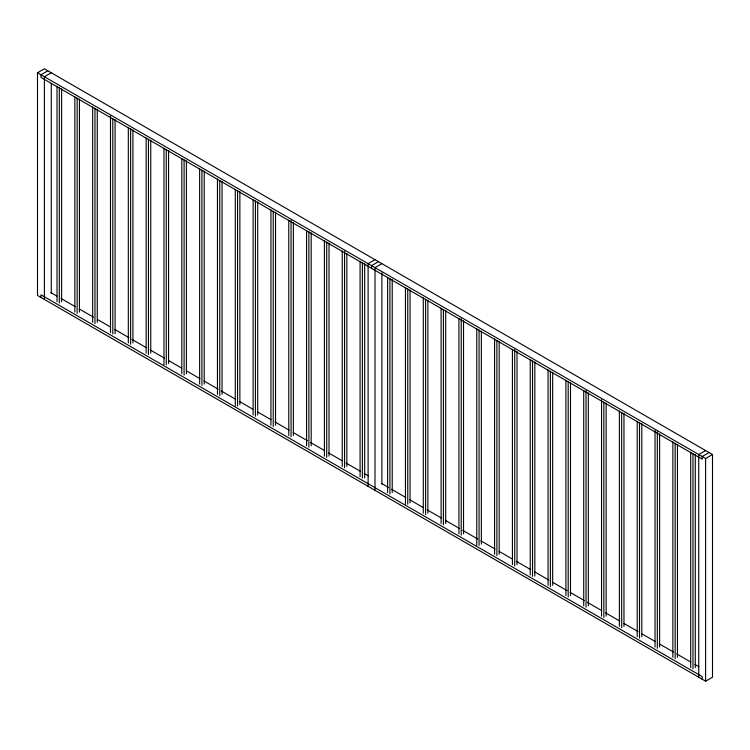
<?xml version="1.0" encoding="UTF-8"?>
<svg xmlns="http://www.w3.org/2000/svg" width="750" height="750" viewBox="0 0 750 750"><rect width="100%" height="100%" fill="white"/><g stroke="black" fill="none" stroke-linecap="round" stroke-linejoin="round"><path stroke-width="1.12" d="M37.5 72.778L44.391 68.803L712.5 454.528L712.5 677.222L705.609 681.197L37.5 295.472L37.5 72.778L705.609 458.503L712.5 454.528M47.831 70.791L40.941 74.766L40.941 77.419L702.169 459.169L702.169 456.516L709.059 452.541M51.272 72.778L44.391 76.753L44.391 299.447M375 259.678L368.109 263.653L368.109 486.347M378.441 261.666L371.559 265.641L371.559 268.294M381.891 263.653L375 267.628L375 490.322M705.609 450.553L698.728 454.528L698.728 677.222M50.878 292.584L56.962 296.1M61.012 298.444L75.216 306.637M79.266 308.981L93.469 317.175M97.528 319.519L110.709 327.131M114.769 329.475L128.963 337.669M132.009 339.431L146.203 347.625M150.262 349.969L164.456 358.163M168.516 360.506L181.697 368.119M186.769 371.044L199.95 378.656M204.009 381L218.212 389.194M221.25 390.956L235.453 399.15M239.503 401.494L252.694 409.106M257.756 412.031L270.947 419.644M274.997 421.988L289.2 430.181M293.259 432.525L307.453 440.719M310.5 442.481L324.694 450.675M328.753 453.019L341.934 460.631M345.994 462.975L360.188 471.169M364.247 473.512L368.306 475.856M381.488 483.459L388.584 487.566M391.631 489.319L405.825 497.512M409.884 499.856L423.066 507.469M427.125 509.812L441.319 518.006M445.378 520.35L459.572 528.544M462.619 530.306L477.834 539.091M480.872 540.844L495.075 549.038M499.125 551.381L512.316 558.994M516.366 561.337L530.569 569.531M534.619 571.875L548.822 580.069M552.881 582.413L567.075 590.616M570.122 592.369L584.316 600.562M587.362 602.325L601.556 610.519M605.616 612.863L619.809 621.056M623.869 623.4L638.062 631.603M642.122 633.938L655.303 641.55M659.363 643.894L673.566 652.087M676.603 653.85L690.797 662.044M694.856 664.387L698.916 666.731M705.609 458.503L705.609 681.197M702.169 679.209L702.169 676.566L40.941 294.806L40.941 297.459M695.278 454.575L695.278 667.594M692.981 453.553L692.981 668.916M690.684 452.231L690.684 667.594M677.456 444.281L677.456 657.3M675.159 443.269L675.159 658.622M672.863 441.938L672.863 657.3M659.625 433.988L659.625 647.006M657.328 431.803L657.328 648.337M655.031 430.481L655.031 647.006M641.803 423.694L641.803 636.712M639.506 422.681L639.506 638.044M637.209 421.359L637.209 636.712M623.972 413.4L623.972 626.419M621.675 412.387L621.675 627.75M619.378 411.066L619.378 626.419M606.141 403.116L606.141 616.134M603.853 402.094L603.853 617.456M601.556 399.6L601.556 616.134M588.319 392.822L588.319 605.841M586.022 390.628L586.022 607.163M583.725 390.478L583.725 605.841M570.487 382.528L570.487 595.547M568.191 381.506L568.191 596.869M565.903 380.184L565.903 595.547M552.666 372.234L552.666 585.253M550.369 371.222L550.369 586.575M548.072 369.891L548.072 585.253M534.834 361.941L534.834 576.131M532.537 360.928L532.537 576.291M530.241 359.597L530.241 574.959M517.013 351.647L517.013 564.666M514.716 349.462L514.716 565.997M512.419 349.312L512.419 564.666M499.181 341.353L499.181 554.372M496.884 340.341L496.884 555.703M494.587 339.019L494.587 554.372M481.359 331.069L481.359 544.087M479.062 330.047L479.062 545.409M476.766 328.725L476.766 545.25M463.528 320.775L463.528 533.794M461.231 318.591L461.231 535.116M458.934 318.431L458.934 533.794M445.697 310.481L445.697 523.5M443.409 309.459L443.409 524.822M441.112 308.137L441.112 523.5M427.875 300.188L427.875 513.206M425.578 299.175L425.578 514.528M423.281 297.844L423.281 513.206M410.044 289.894L410.044 502.913M407.747 288.881L407.747 504.244M405.45 287.55L405.45 504.084M392.222 279.6L392.222 492.619M389.925 278.588L389.925 493.95M387.628 277.266L387.628 492.619M381.891 272.981L381.891 484.012M364.669 263.7L364.669 477.881M362.372 262.678L362.372 478.041M360.075 261.356L360.075 476.719M346.837 253.406L346.837 466.425M344.55 251.222L344.55 467.747M342.253 251.062L342.253 466.425M329.016 243.112L329.016 456.131M326.719 242.1L326.719 457.453M324.422 240.769L324.422 456.131M311.184 232.819L311.184 445.837M308.888 231.806L308.888 447.159M306.591 230.475L306.591 445.837M293.363 222.525L293.363 435.544M291.066 220.341L291.066 436.875M288.769 220.181L288.769 435.544M275.531 212.231L275.531 425.25M273.234 211.219L273.234 426.581M270.938 209.897L270.938 425.25M257.709 201.938L257.709 414.956M255.412 200.925L255.412 416.288M253.116 199.603L253.116 414.956M239.878 191.653L239.878 404.672M237.581 190.631L237.581 405.994M235.284 189.309L235.284 405.834M222.047 181.359L222.047 394.378M219.759 180.338L219.759 395.7M217.463 179.016L217.463 394.378M204.225 171.066L204.225 384.084M201.928 170.053L201.928 385.406M199.631 168.722L199.631 384.084M186.394 160.772L186.394 373.791M184.097 159.759L184.097 375.113M181.809 158.428L181.809 373.791M168.572 150.478L168.572 363.497M166.275 149.466L166.275 364.828M163.978 148.134L163.978 364.669M150.741 140.184L150.741 353.203M148.444 139.172L148.444 354.534M146.147 137.85L146.147 353.203M132.919 129.891L132.919 342.919M130.622 128.878L130.622 344.241M128.325 127.556L128.325 342.919M115.088 119.606L115.088 333.788M112.791 118.584L112.791 333.947M110.494 116.091L110.494 332.625M97.266 109.312L97.266 322.331M94.969 108.291L94.969 323.653M92.672 106.969L92.672 322.331M79.434 99.019L79.434 312.037M77.138 98.006L77.138 313.359M74.841 96.675L74.841 312.037M61.603 88.725L61.603 301.744M59.316 87.713L59.316 303.066M57.019 86.381L57.019 301.744M51.272 83.269L51.272 293.137"/></g></svg>
